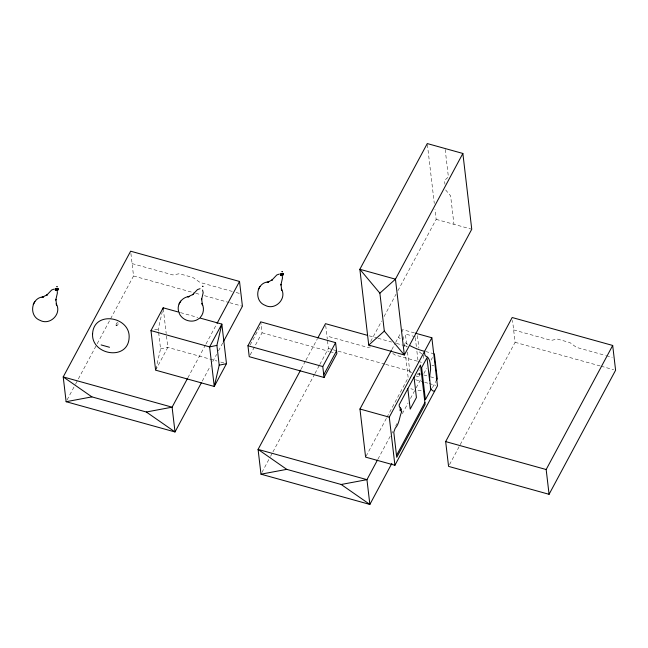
<?xml version="1.0" encoding="UTF-8"?>
<svg xmlns="http://www.w3.org/2000/svg" width="648" height="648" viewBox="0 0 648 648"><rect width="100%" height="100%" fill="white"/><g stroke="black" fill="none" stroke-linecap="round" stroke-linejoin="round"><path stroke-width="0.49" stroke-dasharray="3.24 2.43" d="M115.887 325.183C116.656 327.224 119.321 323.344 117.823 322.623C116.154 322.639 115.336 325.134 116.915 325.652M117.215 322.704L118.244 323.174M158.477 331.071L158.242 329.095L162.292 311.68M155.836 369.19L160.558 348.875L158.59 332.06M67.084 399.921L75.217 384.766M75.695 383.875L96.73 344.639M97.208 343.748L133.545 275.983L130.864 253.109M155.609 370.162L167.832 347.377L166.317 334.514M187.88 377.752L205.57 344.76M206.048 343.869L216.57 324.251M202.257 381.137L210.389 365.974M212.779 361.519L216.602 354.383M218.514 350.819L222.823 342.792M250.177 344.947L261.087 324.591M250.185 354.918L262.051 332.789L260.771 321.862M301.109 369.149L305.411 361.13M305.888 360.239L317.366 338.839M261.938 472.4L270.07 457.245M270.548 456.354L272.46 452.782M272.938 451.891L314.531 374.317M315.009 373.426L319.31 365.399M319.788 364.508L328.398 348.462L327.394 339.884M370.656 341.52L381.656 321.011M384.045 316.556L395.993 294.265M397.913 290.701L436.161 219.364L434.986 209.393M391.838 349.572L395.167 343.359M395.644 342.476L400.294 333.801M366.079 456.233L386.483 418.171M386.961 417.288L408.175 377.719L405.591 355.671M377.954 459.149L391.343 434.184M391.821 433.293L392.777 431.503M395.644 426.157L397.078 423.484M402.335 413.675L408.078 402.975M410.468 398.512L415.724 388.711M416.202 387.812L420.981 378.902M423.849 373.548L426.724 368.202M431.025 360.175L432.459 357.502M432.491 387.634L435.845 381.389M449.518 464.608L515.095 342.314L512.528 320.387M154.605 329.848L158.242 329.095M160.558 348.875L167.832 347.377L216.861 361.001M370.535 346.899L367.772 347.417L326.94 336.069M436.161 219.364L470.813 228.995M513.645 329.921L551.335 340.394L557.248 339.042L569.811 342.533L576.461 347.377L605.451 355.428M606.415 355.695L612.214 357.307M515.095 342.314L600.137 365.942M601.101 366.209L613.664 369.7M414.445 332.918L402.538 329.613L402.773 331.614M415.198 336.733L405.405 334.004L406.928 347.012M132.087 263.59L172.919 274.938L179.358 273.731L192.974 277.514L200.143 282.504L232.219 291.414M236.107 292.491L239.995 293.576M369.239 335.834L377.014 337.997M377.986 338.264L391.595 342.047M396.454 343.399L403.259 345.287M404.231 345.562L407.155 346.372M425.623 351.5L434.371 353.93M133.545 275.983L194.789 293.001M195.761 293.269L200.621 294.621M204.509 295.699L228.809 302.454M229.781 302.721L242.425 306.237M417.353 361.187L394.997 354.974L392.607 353.314M418.325 361.463L423.185 362.815M431.933 365.245L433.877 365.78M328.398 348.462L332.286 349.539M333.258 349.807L337.146 350.892M338.118 351.159L384.782 364.127M385.754 364.395L411.998 371.693M417.83 373.313L422.69 374.666M423.662 374.933L429.503 376.553M430.475 376.82L437.279 378.716M409.86 372.025L411.642 372.519M416.988 374.009L419.661 374.747M262.051 332.789L329.103 351.419M330.075 351.694L333.955 352.771M415.481 375.848L419.936 377.087L419.102 370.024M180.5 312.62L197.802 317.431M415.506 379.752L422.836 381.794M424.667 382.296L428.328 383.316M429.243 383.567L435.659 385.349M220.709 362.07L225.52 363.406M419.329 351.905L421.945 354.043M445.622 189.913L450.619 195.882L453.956 224.313M445.184 149.486L448.4 176.936L444.504 180.436L444.949 184.226M427.388 144.561L434.29 203.407M423.249 355.112L423.824 359.972M417.417 335.599L418.883 348.073M415.311 337.697L416.672 349.296M416.899 351.232L418 360.604M407.511 352.018L410.135 374.366M403.364 336.628L403.712 339.633M404.182 343.643L404.538 346.648M325.717 325.588L327.281 338.928M163.304 308.804L166.204 333.526M421.184 390.76A59.794 45.765 -6.7 0 1 415.943 389.942M413.375 389.391A59.794 45.765 -6.7 0 1 410.848 388.751M407.981 344.461A60.815 46.543 -6.7 0 1 403.915 341.755M400.205 338.75A60.815 46.543 -6.7 0 1 398.496 337.146"/><path stroke-width="0.97" d="M55.858 290.126L56.255 290.223A2.851 1.62 28.2 0 0 58.077 289.834L58.255 288.83A2.851 1.62 28.2 0 0 56.068 288.676L55.631 288.984A2.851 1.62 28.2 0 0 55.453 289.988L55.12 289.956M283.395 274.363L283.362 273.812A2.851 1.62 28.2 0 0 281.183 273.667L280.738 273.974A2.851 1.62 28.2 0 0 280.56 274.979L281.37 275.206A2.851 1.62 28.2 0 0 283.184 274.817L283.395 274.363L282.666 274.104M162.737 309.744L163.191 307.808L179.537 312.352M163.191 307.808L150.976 330.601L155.609 370.162L214.261 386.459L219.21 365.172L216.894 345.392L221.843 324.105L199.73 317.966M54.262 289.065L51.71 289.964L46.761 295.148L47.442 294.67L42.055 297.327L43.659 296.889C31.055 297.149 28.439 316.119 40.079 320.355C50.074 325.823 62.257 313.583 56.165 303.734L56.627 305.305L55.841 299.271L55.777 300.089L57.372 293.058L57.235 291.389M200.062 288.684L197.519 289.575L192.561 294.767L193.242 294.289L187.855 296.938L189.459 296.501C182.282 296.825 176.507 304.358 178.605 311.348M267.17 282.309L268.774 281.872C256.171 282.139 253.546 301.109 265.186 305.346C275.181 310.805 287.364 298.574 281.281 288.725L281.734 290.288L280.949 284.261L280.892 285.071L282.479 278.049L282.261 276.097M187.402 378.643L172.101 407.179L175.009 431.957L66.128 401.703L63.221 376.925L130.637 251.197L239.517 281.451L242.425 306.237L223.301 341.901M217.048 323.36L239.517 281.451M201.301 382.919L175.009 431.957L146.335 412.007L91.895 396.876L63.221 376.925L172.101 407.179L146.335 412.007M226.476 363.674L214.261 386.459L209.62 346.899L221.843 324.105L226.476 363.674L219.21 365.172M247.957 345.757L260.771 321.862L335.591 342.646L336.871 353.581L324.057 377.476L249.237 356.692L247.957 345.757L322.777 366.549L324.057 377.476M300.632 370.04L258.082 449.404L260.982 474.182L369.862 504.436L391.854 463.425M317.844 337.948L325.49 323.676L367.295 335.291M322.777 366.549L335.591 342.646M323.741 374.747L336.555 350.851M462.866 153.454L395.45 279.175L379.882 293.18L384.321 331.088L404.344 354.983L471.752 229.254L462.866 153.454L427.275 143.564L359.859 269.285L368.744 345.092L404.344 354.983L395.45 279.175L359.859 269.285L379.882 293.18M415.36 333.177L431.851 337.754L437.489 385.86L394.916 465.264L365.602 457.124L359.964 409.018L391.36 350.455M394.916 465.264L389.278 417.158L431.851 337.754M377.476 460.04L366.954 479.658L369.862 504.436L341.188 484.485L286.748 469.355L258.082 449.404L366.954 479.658L341.188 484.485M436.323 380.498L437.279 378.716L434.371 353.93M396.511 455.431L424.894 402.497M445.662 441.596L512.187 317.528L612.692 345.457L615.6 370.235L549.075 494.311L448.57 466.382L445.662 441.596L546.167 469.525L549.075 494.311M546.167 469.525L612.692 345.457M33.226 304.39L33.947 303.134M34.166 302.746L34.887 301.49M179.026 304.009L179.747 302.746M179.966 302.365L180.687 301.109M258.333 289.381L259.062 288.117M259.273 287.736L259.994 286.481M200.378 317.326C203.796 313.543 204.395 307.8 201.965 303.353L202.427 304.916L201.641 298.89L201.577 299.7L203.172 292.677L202.565 290.053M368.744 345.092L384.321 331.088M199.309 318.281C193.023 323.87 182.209 320.76 179.132 313.138M55.453 289.988L58.255 288.83M280.56 274.979L283.362 273.812M268.321 281.945L272.549 279.661L271.877 280.139L276.826 274.946L279.369 274.055M216.894 345.392L209.62 346.899L150.976 330.601M66.128 401.703L91.895 396.876M260.982 474.182L286.748 469.355M359.964 409.018L389.278 417.158M101.129 344.93L109.504 347.263M281.961 274.396L283.184 274.817M56.854 289.405L58.077 289.834M57.55 289.121L58.288 289.381M281.264 274.687L282.455 275.214M56.149 289.697L57.34 290.231M280.738 274.906L281.37 275.206M281.183 273.667L281.613 274.541M56.068 288.676L56.498 289.551M282.172 273.537L282.309 274.25M280.738 273.974L280.908 274.833M57.056 288.546L57.202 289.267M55.631 288.984L55.801 289.842M429.624 380.433L426.967 357.72L421.645 367.651L425.404 399.719L430.726 389.796L430.377 386.824M414.023 377.136L416.421 397.548L410.208 409.131L407.819 388.719M434.654 391.149A29.873 9.056 -74.5 0 1 430.499 387.318L429.64 378.408A29.873 9.056 -74.5 0 1 430.588 369.433A35.583 10.781 -74.5 0 0 425.971 356.23A11 3.329 -74.5 0 1 424.57 351.338A60.815 46.543 -6.7 0 1 410.144 345.7M92.591 333.761C91.166 355.007 127.907 361.292 129.122 337.762C130.548 316.507 93.806 310.222 92.591 333.761M400.27 407.827L400.067 410.735L401.468 408.856L401.144 411.318L401.809 411.456C399.314 416.818 399.452 423.914 395.199 428.255L393.781 432.175L396.73 457.35L425.12 404.417L420.503 365.059L399.136 404.903L399.379 406.669L400.27 407.827M56.894 286.651L57.275 286.861L56.935 286.602M202.694 286.27L203.075 286.481L202.735 286.222M282.002 271.642L282.406 271.82L282.018 271.609"/></g></svg>
